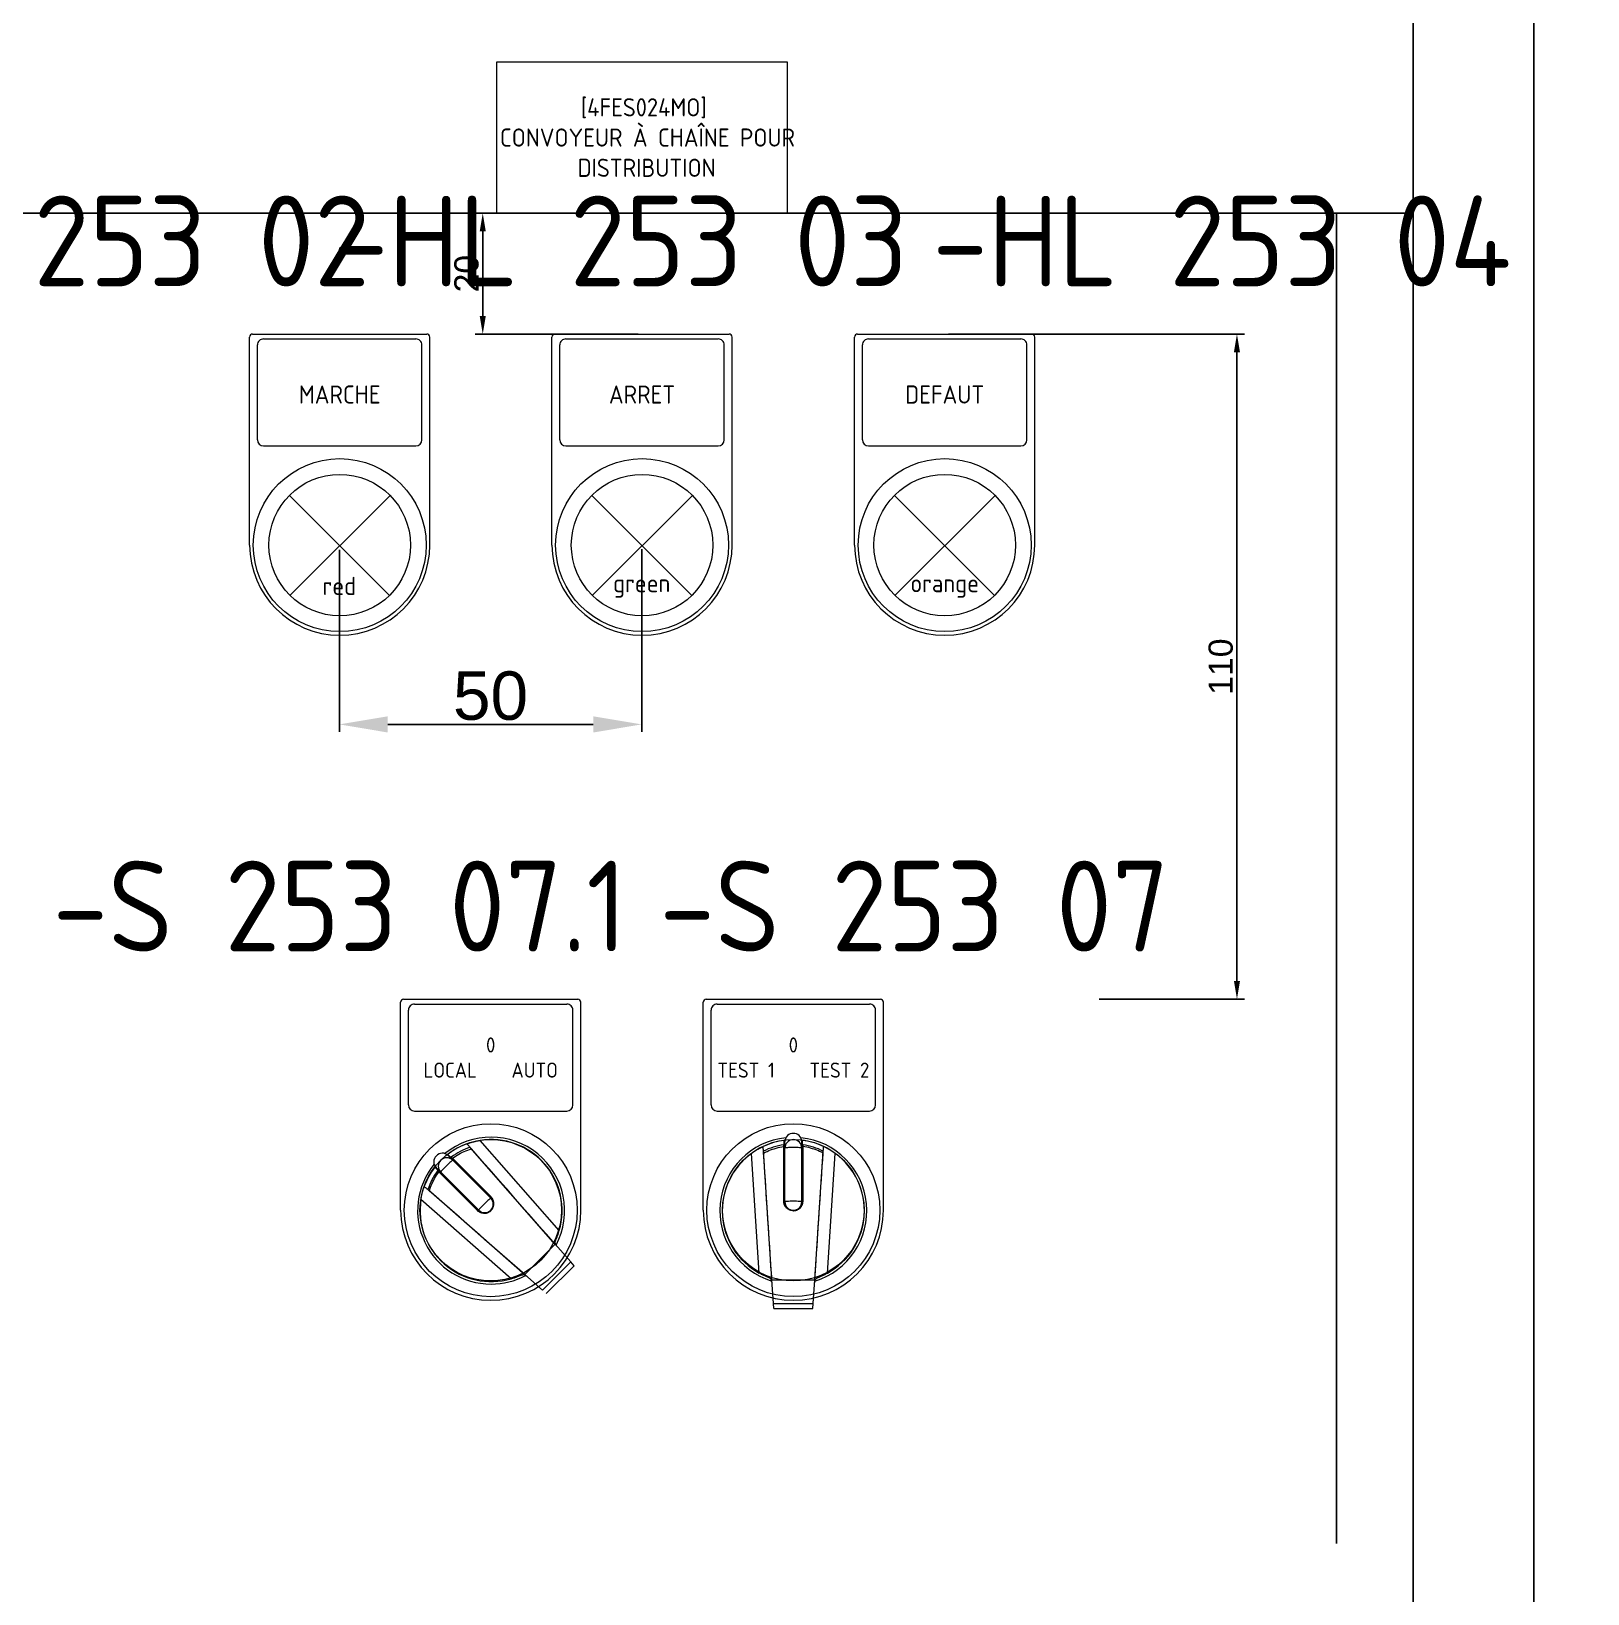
# Model space of a CAD drawing. Header units: millimetres. Extents: x 0 to 69574, y -5 to 41746.
# Drawn here: x 39704.7 to 39962.1, y 24211.1 to 24469.5 of the extents above; entities that cross this region are included whole.
import ezdxf
from ezdxf.enums import TextEntityAlignment as Align

# ---------------------------------------------------------------- set-up
doc = ezdxf.new("R2010")
doc.units = ezdxf.units.MM
doc.set_wipeout_variables(frame=1)
doc.layers.add('! NO PLOT !', color=7, linetype='Continuous', true_color=0xff75dd, plot=False)
doc.layers.add('000-PI-Oprema', color=30, linetype='Continuous', lineweight=5)
for name, color, linetype in [('000-PI-ORMAR', 2, 'Continuous'), ('000-PI_TEXT', 7, 'Continuous'), ('002-PI-Kabelska kanalica', 150, 'Continuous')]:
    doc.layers.add(name, color=color, linetype=linetype)
doc.styles.add('PI0', font='isocpeur.ttf', dxfattribs={"width": 0.9})
doc.styles.get("Standard").update_dxf_attribs({"font": 'arial.ttf'})
doc.dimstyles.new('ISO-25', dxfattribs={"dimtxt": 4, "dimasz": 3, "dimexe": 1.25, "dimexo": 0.625, "dimtad": 1, "dimtxsty": 'Standard', "dimcen": 3, "dimadec": 0, "dimazin": 0, "dimtfac": 1, "dimtmove": 0, "dimatfit": 3, "dimfxl": 1, "dimarcsym": 0})
doc.dimstyles.new('ISO-25-lb', dxfattribs={"dimtxt": 8, "dimasz": 8, "dimexe": 1.25, "dimexo": 0.625, "dimtad": 1, "dimtxsty": 'Standard', "dimcen": 5, "dimadec": 0, "dimazin": 0, "dimtfac": 1, "dimtmove": 0, "dimatfit": 3, "dimfxl": 1, "dimarcsym": 0})

# ---------------------------------------------------------------- blocks, each defined once
blk = doc.blocks.new('podloska')
at = {"layer": '000-PI-Oprema'}
for p, q in [((43278.7, 39063.45), (43278.7, 39097.85)), ((43279.2, 39098.35), (43308, 39098.35)), ((43280, 39080.85), (43280, 39096.55)), ((43281, 39097.55), (43306.2, 39097.55)), ((43307.2, 39080.85), (43307.2, 39096.55)), ((43308.5, 39063.45), (43308.5, 39097.85)), ((43281, 39079.85), (43306.2, 39079.85))]:
    blk.add_line(p, q, dxfattribs=at)
blk.add_circle((43293.6, 39063.45), 14.3, dxfattribs=at)
at = {"layer": '000-PI-Oprema', "ltscale": 0.25}
blk.add_circle((43293.6, 39063.45), 11.7, dxfattribs=at)
at = {"layer": '000-PI-Oprema'}
for centre, radius, start, end in [((43279.2, 39097.85), 0.5, 90, 179.9998), ((43281, 39096.55), 1, 90, 180.0001), ((43306.2, 39096.55), 1, 359.9999, 90), ((43308, 39097.85), 0.5, 0.0002, 90), ((43281, 39080.85), 1, 180, 270), ((43306.2, 39080.85), 1, 270, 0), ((43293.6, 39063.45), 14.9, 180, 0)]:
    blk.add_arc(centre, radius, start, end, dxfattribs=at)
blk = doc.blocks.new('*D720')
at = {"layer": '! NO PLOT !', "color": 0, "linetype": 'Continuous', "lineweight": -2, "ltscale": 0.25, "transparency": 16777216}
for p, q in [((39755.63, 24383.73), (39755.63, 24353.6)), ((39805.63, 24383.83), (39805.63, 24353.6)), ((39763.63, 24354.85), (39797.63, 24354.85))]:
    blk.add_line(p, q, dxfattribs=at)
at = {"layer": '! NO PLOT !', "color": 0, "ltscale": 0.25, "transparency": 16777216}
for points in [[(39763.63, 24356.18), (39763.63, 24353.51), (39755.63, 24354.85)], [(39797.63, 24356.18), (39797.63, 24353.51), (39805.63, 24354.85)]]:
    blk.add_solid(points, dxfattribs=at)
at = {"layer": 'Defpoints', "color": 0, "ltscale": 0.25, "transparency": 16777216}
for p in [(39755.63, 24384.35), (39805.63, 24384.45), (39805.63, 24354.85)]:
    blk.add_point(p, dxfattribs=at)
at = {"layer": '! NO PLOT !', "color": 0, "ltscale": 0.25, "transparency": 16777216, "insert": (39780.63, 24359.55), "char_height": 8, "attachment_point": 5}
blk.add_mtext('50', dxfattribs=at)
blk = doc.blocks.new('*D719')
at = {"layer": '! NO PLOT !', "color": 0, "lineweight": -2, "ltscale": 0.25, "transparency": 16777216}
for p, q in [((39856.36, 24419.4), (39905.32, 24419.4)), ((39904.07, 24416.4), (39904.07, 24312.4)), ((39881.28, 24309.4), (39905.32, 24309.4))]:
    blk.add_line(p, q, dxfattribs=at)
at = {"layer": '! NO PLOT !', "color": 0, "ltscale": 0.25, "transparency": 16777216}
for points in [[(39903.57, 24416.4), (39904.57, 24416.4), (39904.07, 24419.4)], [(39903.57, 24312.4), (39904.57, 24312.4), (39904.07, 24309.4)]]:
    blk.add_solid(points, dxfattribs=at)
at = {"layer": 'Defpoints', "color": 0, "ltscale": 0.25, "transparency": 16777216}
for p in [(39855.73, 24419.4), (39880.66, 24309.4), (39904.07, 24309.4)]:
    blk.add_point(p, dxfattribs=at)
at = {"layer": '! NO PLOT !', "color": 0, "ltscale": 0.25, "transparency": 16777216, "insert": (39901.4, 24364.4), "char_height": 4, "attachment_point": 5, "rotation": 90}
blk.add_mtext('110', dxfattribs=at)
blk = doc.blocks.new('*D723')
at = {"layer": '! NO PLOT !', "color": 0, "lineweight": -2, "ltscale": 0.25, "transparency": 16777216}
for p, q in [((39805.06, 24439.4), (39778.09, 24439.4)), ((39779.34, 24422.4), (39779.34, 24436.4)), ((39805.06, 24419.4), (39778.09, 24419.4))]:
    blk.add_line(p, q, dxfattribs=at)
at = {"layer": '! NO PLOT !', "color": 0, "ltscale": 0.25, "transparency": 16777216}
for points in [[(39778.84, 24436.4), (39779.84, 24436.4), (39779.34, 24439.4)], [(39778.84, 24422.4), (39779.84, 24422.4), (39779.34, 24419.4)]]:
    blk.add_solid(points, dxfattribs=at)
at = {"layer": 'Defpoints', "color": 0, "ltscale": 0.25, "transparency": 16777216}
for p in [(39779.34, 24439.4), (39805.68, 24439.4), (39805.68, 24419.4)]:
    blk.add_point(p, dxfattribs=at)
at = {"layer": '! NO PLOT !', "color": 0, "ltscale": 0.25, "transparency": 16777216, "insert": (39776.67, 24429.4), "char_height": 4, "attachment_point": 5, "rotation": 90}
blk.add_mtext('20', dxfattribs=at)
blk = doc.blocks.new('*U1084')
at = {"layer": '002-PI-Kabelska kanalica'}
for q in [(-20, 1420), (40, -100)]:
    blk.add_line((-20, -100), q, dxfattribs=at)
blk = doc.blocks.new('*U574')
at = {"layer": '002-PI-Kabelska kanalica'}
for p in [(-20, 791), (80, -100)]:
    blk.add_line(p, (80, 791), dxfattribs=at)

msp = doc.modelspace()

# ---------------------------------------------------------------- block references
for name, p, rotation in [('*U574', (39164.172, 24519.404), 270), ('*U1084', (39734.172, 24339.404), 180)]:
    msp.add_blockref(name, p, dxfattribs=dict(rotation=rotation))

# ---------------------------------------------------------------- next in the draw order: wipeouts: each hides what was drawn before it
msp.add_wipeout([(39609.684, 24761.404), (40000.172, 24761.404), (39999.684, 22778.904), (39609.672, 22776.904)]).dxf.layer = '000-PI-ORMAR'

# ---------------------------------------------------------------- next in the draw order: linework, layer by layer
at = {"layer": '! NO PLOT !'}
for p, q in [((39953.184, 22849.154), (39953.184, 24689.154)), ((39933.184, 24684.154), (39933.184, 22854.154))]:
    msp.add_line(p, q, dxfattribs=at)
at = {"layer": '! NO PLOT !', "ltscale": 0.25}
for p, q in [((39933.184, 24439.404), (39678.184, 24439.404)), ((39920.511, 24439.404), (39920.511, 24219.404))]:
    msp.add_line(p, q, dxfattribs=at)
at = {"layer": '000-PI-Oprema'}
for p, q in [((39747.361, 24392.727), (39763.907, 24376.181)), ((39764.007, 24392.727), (39747.461, 24376.181)), ((39797.361, 24392.727), (39813.907, 24376.181)), ((39814.007, 24392.727), (39797.461, 24376.181)), ((39847.411, 24392.727), (39863.957, 24376.181)), ((39864.057, 24392.727), (39847.511, 24376.181)), ((39816.309, 24309.404), (39845.109, 24309.404)), ((39815.809, 24274.504), (39815.809, 24308.904)), ((39817.109, 24291.904), (39817.109, 24307.604)), ((39818.109, 24308.604), (39843.309, 24308.604)), ((39844.309, 24291.904), (39844.309, 24307.604)), ((39845.609, 24274.504), (39845.609, 24308.904)), ((39818.109, 24290.904), (39843.309, 24290.904)), ((39778.278, 24285.932), (39778.383, 24285.953)), ((39778.383, 24285.953), (39778.488, 24285.974)), ((39778.488, 24285.974), (39778.594, 24285.994)), ((39778.594, 24285.994), (39778.699, 24286.013)), ((39778.699, 24286.013), (39778.804, 24286.031)), ((39778.804, 24286.031), (39778.907, 24286.048)), ((39791.999, 24271.129), (39778.907, 24286.048)), ((39829.209, 24275.467), (39829.209, 24286.058)), ((39832.209, 24275.467), (39832.209, 24286.058)), ((39773.549, 24283.736), (39773.545, 24283.74)), ((39773.561, 24283.724), (39773.549, 24283.736)), ((39773.582, 24283.704), (39773.561, 24283.724)), ((39773.611, 24283.674), (39773.582, 24283.704)), ((39780.657, 24276.487), (39773.609, 24283.535)), ((39773.649, 24283.636), (39773.611, 24283.674)), ((39773.894, 24283.391), (39773.649, 24283.636)), ((39773.979, 24283.306), (39773.894, 24283.391)), ((39774.596, 24283.274), (39774.861, 24283.451)), ((39774.861, 24283.451), (39775.132, 24283.619)), ((39775.132, 24283.619), (39775.407, 24283.78)), ((39775.407, 24283.78), (39775.688, 24283.932)), ((39775.688, 24283.932), (39775.973, 24284.076)), ((39775.973, 24284.076), (39776.262, 24284.211)), ((39776.262, 24284.211), (39776.556, 24284.337)), ((39776.556, 24284.337), (39776.854, 24284.455)), ((39776.735, 24285.491), (39776.738, 24285.492)), ((39776.739, 24285.487), (39776.735, 24285.491)), ((39776.738, 24285.492), (39776.746, 24285.495)), ((39776.751, 24285.473), (39776.739, 24285.487)), ((39776.746, 24285.495), (39776.76, 24285.5)), ((39776.771, 24285.45), (39776.751, 24285.473)), ((39776.76, 24285.5), (39776.781, 24285.507)), ((39776.8, 24285.416), (39776.771, 24285.45)), ((39776.781, 24285.507), (39776.807, 24285.517)), ((39776.838, 24285.373), (39776.8, 24285.416)), ((39776.807, 24285.517), (39776.839, 24285.528)), ((39776.885, 24285.319), (39776.838, 24285.373)), ((39776.839, 24285.528), (39776.877, 24285.541)), ((39776.854, 24284.455), (39777.155, 24284.563)), ((39776.877, 24285.541), (39776.92, 24285.556)), ((39776.942, 24285.255), (39776.885, 24285.319)), ((39776.92, 24285.556), (39776.969, 24285.573)), ((39777.008, 24285.18), (39776.942, 24285.255)), ((39776.969, 24285.573), (39777.023, 24285.591)), ((39777.083, 24285.094), (39777.008, 24285.18)), ((39777.023, 24285.591), (39777.081, 24285.61)), ((39777.081, 24285.61), (39777.144, 24285.63)), ((39777.168, 24284.997), (39777.083, 24285.094)), ((39777.144, 24285.63), (39777.211, 24285.651)), ((39777.155, 24284.563), (39777.46, 24284.663)), ((39777.262, 24284.89), (39777.168, 24284.997)), ((39777.211, 24285.651), (39777.28, 24285.673)), ((39777.276, 24284.872), (39777.248, 24284.904)), ((39791.001, 24269.234), (39777.262, 24284.89)), ((39777.305, 24284.839), (39777.276, 24284.872)), ((39777.28, 24285.673), (39777.353, 24285.695)), ((39777.335, 24284.806), (39777.305, 24284.839)), ((39777.365, 24284.771), (39777.335, 24284.806)), ((39777.353, 24285.695), (39777.43, 24285.718)), ((39777.396, 24284.736), (39777.365, 24284.771)), ((39777.428, 24284.7), (39777.396, 24284.736)), ((39777.46, 24284.663), (39777.428, 24284.7)), ((39777.43, 24285.718), (39777.511, 24285.741)), ((39778.19, 24283.831), (39777.46, 24284.663)), ((39777.511, 24285.741), (39777.596, 24285.765)), ((39777.596, 24285.765), (39777.685, 24285.789)), ((39777.685, 24285.789), (39777.778, 24285.814)), ((39777.778, 24285.814), (39777.873, 24285.838)), ((39777.873, 24285.838), (39777.971, 24285.862)), ((39777.971, 24285.862), (39778.072, 24285.886)), ((39778.072, 24285.886), (39778.174, 24285.909)), ((39778.174, 24285.909), (39778.278, 24285.932)), ((39778.92, 24282.999), (39778.19, 24283.831)), ((39823.785, 24283.897), (39823.87, 24283.959)), ((39825.077, 24264.091), (39823.785, 24283.897)), ((39823.87, 24283.959), (39823.957, 24284.02)), ((39823.957, 24284.02), (39824.044, 24284.081)), ((39824.044, 24284.081), (39824.133, 24284.142)), ((39824.133, 24284.142), (39824.223, 24284.201)), ((39824.223, 24284.201), (39824.312, 24284.26)), ((39824.312, 24284.26), (39824.402, 24284.318)), ((39824.402, 24284.318), (39824.491, 24284.374)), ((39824.491, 24284.374), (39824.578, 24284.428)), ((39824.578, 24284.428), (39824.665, 24284.48)), ((39824.665, 24284.48), (39824.749, 24284.53)), ((39824.749, 24284.53), (39824.832, 24284.578)), ((39824.832, 24284.578), (39824.912, 24284.624)), ((39824.912, 24284.624), (39824.989, 24284.668)), ((39824.989, 24284.668), (39825.063, 24284.709)), ((39825.063, 24284.709), (39825.134, 24284.747)), ((39825.134, 24284.747), (39825.201, 24284.783)), ((39825.201, 24284.783), (39825.265, 24284.817)), ((39825.265, 24284.817), (39825.327, 24284.849)), ((39825.327, 24284.849), (39825.386, 24284.879)), ((39825.386, 24284.879), (39825.441, 24284.907)), ((39825.441, 24284.907), (39825.492, 24284.932)), ((39825.492, 24284.932), (39825.538, 24284.955)), ((39825.538, 24284.955), (39825.579, 24284.975)), ((39825.579, 24284.975), (39825.615, 24284.992)), ((39825.615, 24284.992), (39825.646, 24285.007)), ((39825.646, 24285.007), (39825.671, 24285.019)), ((39825.671, 24285.019), (39825.691, 24285.028)), ((39825.691, 24285.028), (39825.704, 24285.035)), ((39825.704, 24285.035), (39825.712, 24285.038)), ((39825.712, 24285.038), (39825.715, 24285.04)), ((39825.715, 24285.034), (39825.715, 24285.04)), ((39825.717, 24285.016), (39825.715, 24285.034)), ((39825.719, 24284.985), (39825.717, 24285.016)), ((39825.721, 24284.941), (39825.719, 24284.985)), ((39825.725, 24284.883), (39825.721, 24284.941)), ((39825.73, 24284.812), (39825.725, 24284.883)), ((39825.735, 24284.726), (39825.73, 24284.812)), ((39825.742, 24284.627), (39825.735, 24284.726)), ((39825.749, 24284.513), (39825.742, 24284.627)), ((39825.758, 24284.385), (39825.749, 24284.513)), ((39825.767, 24284.242), (39825.758, 24284.385)), ((39825.77, 24284.219), (39825.767, 24284.262)), ((39827.041, 24264.707), (39825.767, 24284.242)), ((39825.773, 24284.176), (39825.77, 24284.219)), ((39825.776, 24284.131), (39825.773, 24284.176)), ((39825.779, 24284.085), (39825.776, 24284.131)), ((39825.782, 24284.039), (39825.779, 24284.085)), ((39825.785, 24283.99), (39825.782, 24284.039)), ((39825.788, 24283.941), (39825.785, 24283.99)), ((39825.788, 24283.941), (39826.074, 24284.086)), ((39825.86, 24282.837), (39825.788, 24283.941)), ((39826.074, 24284.086), (39826.363, 24284.223)), ((39826.363, 24284.223), (39826.657, 24284.35)), ((39826.657, 24284.35), (39826.954, 24284.469)), ((39826.954, 24284.469), (39827.255, 24284.578)), ((39827.255, 24284.578), (39827.558, 24284.678)), ((39827.558, 24284.678), (39827.864, 24284.768)), ((39827.864, 24284.768), (39828.172, 24284.85)), ((39828.172, 24284.85), (39828.483, 24284.922)), ((39828.483, 24284.922), (39828.795, 24284.984)), ((39828.795, 24284.984), (39829.109, 24285.038)), ((39829.109, 24276.024), (39829.109, 24285.316)), ((39829.309, 24275.249), (39829.309, 24285.867)), ((39832.109, 24275.249), (39832.109, 24285.867)), ((39832.309, 24276.024), (39832.309, 24285.316)), ((39832.623, 24284.984), (39832.309, 24285.038)), ((39832.935, 24284.922), (39832.623, 24284.984)), ((39833.245, 24284.85), (39832.935, 24284.922)), ((39833.554, 24284.768), (39833.245, 24284.85)), ((39833.86, 24284.678), (39833.554, 24284.768)), ((39834.163, 24284.578), (39833.86, 24284.678)), ((39834.463, 24284.469), (39834.163, 24284.578)), ((39834.376, 24264.707), (39835.65, 24284.242)), ((39834.76, 24284.35), (39834.463, 24284.469)), ((39835.054, 24284.223), (39834.76, 24284.35)), ((39835.344, 24284.086), (39835.054, 24284.223)), ((39835.629, 24283.941), (39835.344, 24284.086)), ((39835.557, 24282.837), (39835.629, 24283.941)), ((39835.629, 24283.941), (39835.633, 24283.99)), ((39835.633, 24283.99), (39835.636, 24284.039)), ((39835.636, 24284.039), (39835.639, 24284.085)), ((39835.639, 24284.085), (39835.642, 24284.131)), ((39835.642, 24284.131), (39835.645, 24284.176)), ((39835.645, 24284.176), (39835.648, 24284.219)), ((39835.648, 24284.219), (39835.65, 24284.262)), ((39835.65, 24284.242), (39835.66, 24284.385)), ((39835.66, 24284.385), (39835.668, 24284.513)), ((39835.668, 24284.513), (39835.675, 24284.627)), ((39835.675, 24284.627), (39835.682, 24284.726)), ((39835.682, 24284.726), (39835.687, 24284.812)), ((39835.687, 24284.812), (39835.692, 24284.883)), ((39835.692, 24284.883), (39835.696, 24284.941)), ((39835.696, 24284.941), (39835.699, 24284.985)), ((39835.699, 24284.985), (39835.701, 24285.016)), ((39835.701, 24285.016), (39835.702, 24285.034)), ((39835.705, 24285.038), (39835.702, 24285.04)), ((39835.702, 24285.034), (39835.702, 24285.04)), ((39835.713, 24285.035), (39835.705, 24285.038)), ((39835.727, 24285.028), (39835.713, 24285.035)), ((39835.746, 24285.019), (39835.727, 24285.028)), ((39835.771, 24285.007), (39835.746, 24285.019)), ((39835.802, 24284.992), (39835.771, 24285.007)), ((39835.838, 24284.975), (39835.802, 24284.992)), ((39835.879, 24284.955), (39835.838, 24284.975)), ((39835.926, 24284.932), (39835.879, 24284.955)), ((39835.976, 24284.907), (39835.926, 24284.932)), ((39836.032, 24284.879), (39835.976, 24284.907)), ((39836.09, 24284.849), (39836.032, 24284.879)), ((39836.152, 24284.817), (39836.09, 24284.849)), ((39836.217, 24284.783), (39836.152, 24284.817)), ((39836.284, 24284.747), (39836.217, 24284.783)), ((39836.354, 24284.709), (39836.284, 24284.747)), ((39836.34, 24264.091), (39837.632, 24283.897)), ((39836.428, 24284.668), (39836.354, 24284.709)), ((39836.505, 24284.624), (39836.428, 24284.668)), ((39836.585, 24284.578), (39836.505, 24284.624)), ((39836.668, 24284.53), (39836.585, 24284.578)), ((39836.753, 24284.48), (39836.668, 24284.53)), ((39836.839, 24284.428), (39836.753, 24284.48)), ((39836.927, 24284.374), (39836.839, 24284.428)), ((39837.016, 24284.318), (39836.927, 24284.374)), ((39837.105, 24284.26), (39837.016, 24284.318)), ((39837.195, 24284.201), (39837.105, 24284.26)), ((39837.284, 24284.142), (39837.195, 24284.201)), ((39837.373, 24284.081), (39837.284, 24284.142)), ((39837.461, 24284.02), (39837.373, 24284.081)), ((39837.547, 24283.959), (39837.461, 24284.02)), ((39837.632, 24283.897), (39837.547, 24283.959)), ((39771.428, 24281.615), (39771.424, 24281.619)), ((39771.44, 24281.603), (39771.428, 24281.615)), ((39771.46, 24281.582), (39771.44, 24281.603)), ((39771.49, 24281.553), (39771.46, 24281.582)), ((39771.528, 24281.515), (39771.49, 24281.553)), ((39771.575, 24281.468), (39771.528, 24281.515)), ((39771.631, 24281.411), (39771.575, 24281.468)), ((39779.137, 24274.047), (39771.629, 24281.555)), ((39771.697, 24281.345), (39771.631, 24281.411)), ((39771.773, 24281.27), (39771.697, 24281.345)), ((39771.858, 24281.185), (39771.773, 24281.27)), ((39771.952, 24281.091), (39771.858, 24281.185)), ((39771.958, 24280.944), (39771.877, 24281.024)), ((39771.89, 24280.568), (39772.074, 24280.827)), ((39778.912, 24274.13), (39771.952, 24281.091)), ((39771.986, 24280.915), (39771.958, 24280.944)), ((39772.074, 24280.827), (39771.986, 24280.915)), ((39778.448, 24274.453), (39772.074, 24280.827)), ((39774.073, 24283.212), (39773.979, 24283.306)), ((39781.034, 24276.252), (39774.073, 24283.212)), ((39774.193, 24283.234), (39774.14, 24283.287)), ((39774.22, 24283.206), (39774.193, 24283.234)), ((39774.249, 24283.178), (39774.22, 24283.206)), ((39774.337, 24283.09), (39774.249, 24283.178)), ((39774.337, 24283.09), (39774.596, 24283.274)), ((39780.711, 24276.716), (39774.337, 24283.09)), ((39779.65, 24282.167), (39778.92, 24282.999)), ((39780.38, 24281.336), (39779.65, 24282.167)), ((39781.109, 24280.504), (39780.38, 24281.336)), ((39825.932, 24281.732), (39825.86, 24282.837)), ((39826.004, 24280.628), (39825.932, 24281.732)), ((39835.413, 24280.628), (39835.485, 24281.732)), ((39835.485, 24281.732), (39835.557, 24282.837)), ((39769.573, 24278.141), (39769.591, 24278.195)), ((39769.591, 24278.195), (39769.608, 24278.244)), ((39769.608, 24278.244), (39769.623, 24278.287)), ((39769.623, 24278.287), (39769.636, 24278.325)), ((39769.636, 24278.325), (39769.647, 24278.357)), ((39769.647, 24278.357), (39769.656, 24278.383)), ((39769.656, 24278.383), (39769.664, 24278.403)), ((39769.664, 24278.403), (39769.669, 24278.418)), ((39769.669, 24278.418), (39769.672, 24278.426)), ((39769.672, 24278.426), (39769.673, 24278.429)), ((39769.677, 24278.425), (39769.673, 24278.429)), ((39769.691, 24278.413), (39769.677, 24278.425)), ((39769.714, 24278.393), (39769.691, 24278.413)), ((39769.747, 24278.364), (39769.714, 24278.393)), ((39769.791, 24278.326), (39769.747, 24278.364)), ((39769.844, 24278.278), (39769.791, 24278.326)), ((39769.909, 24278.222), (39769.844, 24278.278)), ((39769.984, 24278.156), (39769.909, 24278.222)), ((39770.601, 24278.009), (39770.709, 24278.31)), ((39770.709, 24278.31), (39770.827, 24278.607)), ((39770.827, 24278.607), (39770.953, 24278.901)), ((39770.953, 24278.901), (39771.088, 24279.191)), ((39771.088, 24279.191), (39771.232, 24279.476)), ((39771.232, 24279.476), (39771.384, 24279.756)), ((39771.384, 24279.756), (39771.544, 24280.032)), ((39771.544, 24280.032), (39771.713, 24280.303)), ((39771.713, 24280.303), (39771.89, 24280.568)), ((39781.839, 24279.673), (39781.109, 24280.504)), ((39782.568, 24278.842), (39781.839, 24279.673)), ((39783.298, 24278.01), (39782.568, 24278.842)), ((39826.076, 24279.524), (39826.004, 24280.628)), ((39826.148, 24278.42), (39826.076, 24279.524)), ((39826.22, 24277.317), (39826.148, 24278.42)), ((39835.197, 24277.317), (39835.269, 24278.42)), ((39835.269, 24278.42), (39835.341, 24279.524)), ((39835.341, 24279.524), (39835.413, 24280.628)), ((39769.116, 24276.257), (39769.133, 24276.36)), ((39784.034, 24263.165), (39769.116, 24276.257)), ((39769.133, 24276.36), (39769.151, 24276.464)), ((39769.151, 24276.464), (39769.169, 24276.57)), ((39769.169, 24276.57), (39769.189, 24276.675)), ((39769.189, 24276.675), (39769.21, 24276.781)), ((39769.21, 24276.781), (39769.232, 24276.886)), ((39769.232, 24276.886), (39769.255, 24276.99)), ((39769.255, 24276.99), (39769.278, 24277.092)), ((39769.278, 24277.092), (39769.302, 24277.192)), ((39769.302, 24277.192), (39769.326, 24277.291)), ((39769.326, 24277.291), (39769.35, 24277.386)), ((39769.35, 24277.386), (39769.375, 24277.478)), ((39769.375, 24277.478), (39769.399, 24277.567)), ((39769.399, 24277.567), (39769.423, 24277.653)), ((39769.423, 24277.653), (39769.446, 24277.734)), ((39769.446, 24277.734), (39769.469, 24277.811)), ((39769.469, 24277.811), (39769.491, 24277.883)), ((39769.491, 24277.883), (39769.512, 24277.953)), ((39769.512, 24277.953), (39769.534, 24278.02)), ((39769.534, 24278.02), (39769.554, 24278.082)), ((39769.554, 24278.082), (39769.573, 24278.141)), ((39770.07, 24278.081), (39769.984, 24278.156)), ((39770.166, 24277.996), (39770.07, 24278.081)), ((39770.274, 24277.902), (39770.166, 24277.996)), ((39770.292, 24277.888), (39770.26, 24277.916)), ((39785.93, 24264.163), (39770.274, 24277.902)), ((39770.324, 24277.859), (39770.292, 24277.888)), ((39770.358, 24277.829), (39770.324, 24277.859)), ((39770.393, 24277.799), (39770.358, 24277.829)), ((39770.428, 24277.768), (39770.393, 24277.799)), ((39770.464, 24277.736), (39770.428, 24277.768)), ((39770.501, 24277.704), (39770.464, 24277.736)), ((39770.501, 24277.704), (39770.601, 24278.009)), ((39771.333, 24276.974), (39770.501, 24277.704)), ((39772.165, 24276.244), (39771.333, 24276.974)), ((39772.997, 24275.514), (39772.165, 24276.244)), ((39781.117, 24276.027), (39780.657, 24276.487)), ((39780.76, 24276.664), (39780.711, 24276.716)), ((39780.807, 24276.61), (39780.76, 24276.664)), ((39780.852, 24276.554), (39780.807, 24276.61)), ((39780.894, 24276.496), (39780.852, 24276.554)), ((39780.934, 24276.436), (39780.894, 24276.496)), ((39780.971, 24276.374), (39780.934, 24276.436)), ((39781.005, 24276.311), (39780.971, 24276.374)), ((39781.036, 24276.246), (39781.005, 24276.311)), ((39781.064, 24276.18), (39781.036, 24276.246)), ((39781.089, 24276.113), (39781.064, 24276.18)), ((39781.112, 24276.045), (39781.089, 24276.113)), ((39781.131, 24275.976), (39781.112, 24276.045)), ((39781.147, 24275.906), (39781.131, 24275.976)), ((39781.159, 24275.835), (39781.147, 24275.906)), ((39781.169, 24275.764), (39781.159, 24275.835)), ((39781.176, 24275.692), (39781.169, 24275.764)), ((39781.179, 24275.621), (39781.176, 24275.692)), ((39781.179, 24275.549), (39781.179, 24275.621)), ((39784.756, 24276.348), (39783.298, 24278.01)), ((39785.485, 24275.518), (39784.756, 24276.348)), ((39826.292, 24276.213), (39826.22, 24277.317)), ((39826.364, 24275.109), (39826.292, 24276.213)), ((39829.11, 24275.952), (39829.109, 24276.024)), ((39829.115, 24275.88), (39829.11, 24275.952)), ((39829.123, 24275.809), (39829.115, 24275.88)), ((39829.134, 24275.738), (39829.123, 24275.809)), ((39829.149, 24275.668), (39829.134, 24275.738)), ((39829.166, 24275.598), (39829.149, 24275.668)), ((39832.251, 24275.598), (39832.269, 24275.668)), ((39832.269, 24275.668), (39832.283, 24275.738)), ((39832.283, 24275.738), (39832.294, 24275.809)), ((39832.294, 24275.809), (39832.302, 24275.88)), ((39832.302, 24275.88), (39832.307, 24275.952)), ((39832.307, 24275.952), (39832.309, 24276.024)), ((39835.053, 24275.109), (39835.125, 24276.213)), ((39835.125, 24276.213), (39835.197, 24277.317)), ((39773.828, 24274.784), (39772.997, 24275.514)), ((39774.66, 24274.054), (39773.828, 24274.784)), ((39775.491, 24273.325), (39774.66, 24274.054)), ((39776.322, 24272.595), (39775.491, 24273.325)), ((39778.5, 24274.404), (39778.448, 24274.453)), ((39778.554, 24274.356), (39778.5, 24274.404)), ((39778.61, 24274.312), (39778.554, 24274.356)), ((39778.668, 24274.269), (39778.61, 24274.312)), ((39778.728, 24274.23), (39778.668, 24274.269)), ((39778.79, 24274.193), (39778.728, 24274.23)), ((39778.853, 24274.159), (39778.79, 24274.193)), ((39778.917, 24274.128), (39778.853, 24274.159)), ((39778.984, 24274.1), (39778.917, 24274.128)), ((39779.051, 24274.074), (39778.984, 24274.1)), ((39779.119, 24274.052), (39779.051, 24274.074)), ((39779.188, 24274.033), (39779.119, 24274.052)), ((39779.258, 24274.017), (39779.188, 24274.033)), ((39779.329, 24274.004), (39779.258, 24274.017)), ((39779.4, 24273.995), (39779.329, 24274.004)), ((39779.472, 24273.988), (39779.4, 24273.995)), ((39779.543, 24273.985), (39779.472, 24273.988)), ((39779.615, 24273.985), (39779.543, 24273.985)), ((39779.615, 24273.985), (39779.687, 24273.988)), ((39779.687, 24273.988), (39779.758, 24273.995)), ((39779.758, 24273.995), (39779.829, 24274.004)), ((39779.829, 24274.004), (39779.9, 24274.017)), ((39779.9, 24274.017), (39779.97, 24274.033)), ((39779.97, 24274.033), (39780.039, 24274.052)), ((39780.039, 24274.052), (39780.108, 24274.074)), ((39780.108, 24274.074), (39780.175, 24274.1)), ((39780.175, 24274.1), (39780.241, 24274.128)), ((39780.241, 24274.128), (39780.306, 24274.159)), ((39780.306, 24274.159), (39780.369, 24274.193)), ((39780.369, 24274.193), (39780.43, 24274.23)), ((39780.43, 24274.23), (39780.49, 24274.269)), ((39780.49, 24274.269), (39780.548, 24274.312)), ((39780.548, 24274.312), (39780.605, 24274.356)), ((39780.605, 24274.356), (39780.659, 24274.404)), ((39780.659, 24274.404), (39780.711, 24274.453)), ((39780.711, 24274.453), (39780.76, 24274.505)), ((39780.76, 24274.505), (39780.807, 24274.559)), ((39780.807, 24274.559), (39780.852, 24274.615)), ((39780.852, 24274.615), (39780.894, 24274.673)), ((39780.894, 24274.673), (39780.934, 24274.733)), ((39780.934, 24274.733), (39780.971, 24274.795)), ((39780.971, 24274.795), (39781.005, 24274.858)), ((39781.005, 24274.858), (39781.036, 24274.923)), ((39781.036, 24274.923), (39781.064, 24274.989)), ((39781.064, 24274.989), (39781.089, 24275.056)), ((39781.089, 24275.056), (39781.112, 24275.125)), ((39781.112, 24275.125), (39781.131, 24275.194)), ((39781.131, 24275.194), (39781.147, 24275.264)), ((39781.147, 24275.264), (39781.16, 24275.334)), ((39781.16, 24275.334), (39781.169, 24275.406)), ((39781.169, 24275.406), (39781.176, 24275.477)), ((39781.176, 24275.477), (39781.179, 24275.549)), ((39786.214, 24274.687), (39785.485, 24275.518)), ((39786.943, 24273.856), (39786.214, 24274.687)), ((39787.672, 24273.026), (39786.943, 24273.856)), ((39789.129, 24271.365), (39787.672, 24273.026)), ((39826.436, 24274.006), (39826.364, 24275.109)), ((39826.508, 24272.903), (39826.436, 24274.006)), ((39829.187, 24275.529), (39829.166, 24275.598)), ((39829.211, 24275.461), (39829.187, 24275.529)), ((39829.237, 24275.395), (39829.211, 24275.461)), ((39829.267, 24275.329), (39829.237, 24275.395)), ((39829.3, 24275.266), (39829.267, 24275.329)), ((39829.335, 24275.203), (39829.3, 24275.266)), ((39829.373, 24275.142), (39829.335, 24275.203)), ((39829.414, 24275.083), (39829.373, 24275.142)), ((39829.458, 24275.026), (39829.414, 24275.083)), ((39829.504, 24274.971), (39829.458, 24275.026)), ((39829.552, 24274.918), (39829.504, 24274.971)), ((39829.603, 24274.867), (39829.552, 24274.918)), ((39829.656, 24274.819), (39829.603, 24274.867)), ((39829.711, 24274.773), (39829.656, 24274.819)), ((39829.768, 24274.729), (39829.711, 24274.773)), ((39829.827, 24274.688), (39829.768, 24274.729)), ((39829.888, 24274.65), (39829.827, 24274.688)), ((39829.95, 24274.615), (39829.888, 24274.65)), ((39830.014, 24274.582), (39829.95, 24274.615)), ((39830.08, 24274.552), (39830.014, 24274.582)), ((39830.146, 24274.526), (39830.08, 24274.552)), ((39830.214, 24274.502), (39830.146, 24274.526)), ((39830.283, 24274.481), (39830.214, 24274.502)), ((39830.353, 24274.464), (39830.283, 24274.481)), ((39830.423, 24274.449), (39830.353, 24274.464)), ((39830.494, 24274.438), (39830.423, 24274.449)), ((39830.565, 24274.43), (39830.494, 24274.438)), ((39830.637, 24274.425), (39830.565, 24274.43)), ((39830.709, 24274.424), (39830.637, 24274.425)), ((39830.709, 24274.424), (39830.78, 24274.425)), ((39830.78, 24274.425), (39830.852, 24274.43)), ((39830.852, 24274.43), (39830.923, 24274.438)), ((39830.923, 24274.438), (39830.994, 24274.449)), ((39830.994, 24274.449), (39831.065, 24274.464)), ((39831.065, 24274.464), (39831.134, 24274.481)), ((39831.134, 24274.481), (39831.203, 24274.502)), ((39831.203, 24274.502), (39831.271, 24274.526)), ((39831.271, 24274.526), (39831.338, 24274.552)), ((39831.338, 24274.552), (39831.403, 24274.582)), ((39831.403, 24274.582), (39831.467, 24274.615)), ((39831.467, 24274.615), (39831.529, 24274.65)), ((39831.529, 24274.65), (39831.59, 24274.688)), ((39831.59, 24274.688), (39831.649, 24274.729)), ((39831.649, 24274.729), (39831.706, 24274.773)), ((39831.706, 24274.773), (39831.761, 24274.819)), ((39831.761, 24274.819), (39831.814, 24274.867)), ((39831.814, 24274.867), (39831.865, 24274.918)), ((39831.865, 24274.918), (39831.914, 24274.971)), ((39831.914, 24274.971), (39831.96, 24275.026)), ((39831.96, 24275.026), (39832.003, 24275.083)), ((39832.003, 24275.083), (39832.044, 24275.142)), ((39832.044, 24275.142), (39832.082, 24275.203)), ((39832.082, 24275.203), (39832.118, 24275.266)), ((39832.118, 24275.266), (39832.15, 24275.329)), ((39832.15, 24275.329), (39832.18, 24275.395)), ((39832.18, 24275.395), (39832.207, 24275.461)), ((39832.207, 24275.461), (39832.23, 24275.529)), ((39832.23, 24275.529), (39832.251, 24275.598)), ((39834.909, 24272.903), (39834.981, 24274.006)), ((39834.981, 24274.006), (39835.053, 24275.109)), ((39777.153, 24271.866), (39776.322, 24272.595)), ((39778.815, 24270.408), (39777.153, 24271.866)), ((39789.858, 24270.535), (39789.129, 24271.365)), ((39791.314, 24268.875), (39789.858, 24270.535)), ((39791.71, 24270.27), (39791.788, 24270.48)), ((39791.788, 24270.48), (39791.863, 24270.696)), ((39791.863, 24270.696), (39791.934, 24270.914)), ((39791.934, 24270.914), (39791.999, 24271.129)), ((39826.58, 24271.8), (39826.508, 24272.903)), ((39826.652, 24270.697), (39826.58, 24271.8)), ((39826.724, 24269.594), (39826.652, 24270.697)), ((39834.694, 24269.594), (39834.766, 24270.697)), ((39834.766, 24270.697), (39834.838, 24271.8)), ((39834.838, 24271.8), (39834.909, 24272.903)), ((39779.646, 24269.678), (39778.815, 24270.408)), ((39780.477, 24268.949), (39779.646, 24269.678)), ((39781.308, 24268.221), (39780.477, 24268.949)), ((39782.138, 24267.492), (39781.308, 24268.221)), ((39786.289, 24263.849), (39791.314, 24268.875)), ((39786.293, 24263.844), (39791.32, 24268.871)), ((39790.174, 24270.175), (39790.175, 24270.176)), ((39791, 24269.233), (39791.001, 24269.234)), ((39791.32, 24268.871), (39791.001, 24269.234)), ((39793.893, 24265.939), (39791.32, 24268.871)), ((39791.334, 24269.166), (39791.337, 24269.229)), ((39791.336, 24269.103), (39791.334, 24269.166)), ((39791.344, 24269.042), (39791.336, 24269.103)), ((39791.337, 24269.229), (39791.345, 24269.294)), ((39791.357, 24268.981), (39791.344, 24269.042)), ((39791.345, 24269.294), (39791.358, 24269.359)), ((39791.375, 24268.922), (39791.357, 24268.981)), ((39791.358, 24269.359), (39791.375, 24269.426)), ((39791.375, 24269.426), (39791.396, 24269.495)), ((39791.398, 24268.863), (39791.375, 24268.922)), ((39791.396, 24269.495), (39791.422, 24269.565)), ((39791.427, 24268.803), (39791.398, 24268.863)), ((39791.422, 24269.565), (39791.45, 24269.638)), ((39791.461, 24268.744), (39791.427, 24268.803)), ((39791.45, 24269.638), (39791.482, 24269.713)), ((39791.499, 24268.684), (39791.461, 24268.744)), ((39791.482, 24269.713), (39791.556, 24269.883)), ((39791.543, 24268.624), (39791.499, 24268.684)), ((39791.591, 24268.564), (39791.543, 24268.624)), ((39791.556, 24269.883), (39791.632, 24270.07)), ((39791.643, 24268.503), (39791.591, 24268.564)), ((39791.632, 24270.07), (39791.71, 24270.27)), ((39826.796, 24268.492), (39826.724, 24269.594)), ((39826.867, 24267.389), (39826.796, 24268.492)), ((39834.55, 24267.389), (39834.622, 24268.492)), ((39834.622, 24268.492), (39834.694, 24269.594)), ((39784.629, 24265.306), (39782.138, 24267.492)), ((39786.289, 24263.849), (39784.629, 24265.306)), ((39789.225, 24261.271), (39793.893, 24265.939)), ((39789.848, 24260.724), (39794.44, 24265.316)), ((39794.44, 24265.316), (39793.893, 24265.939)), ((39826.939, 24266.287), (39826.867, 24267.389)), ((39827.011, 24265.185), (39826.939, 24266.287)), ((39834.406, 24265.185), (39834.478, 24266.287)), ((39834.478, 24266.287), (39834.55, 24267.389)), ((39784.034, 24263.165), (39784.171, 24263.206)), ((39784.171, 24263.206), (39784.309, 24263.249)), ((39784.309, 24263.249), (39784.448, 24263.295)), ((39784.448, 24263.295), (39784.586, 24263.342)), ((39784.586, 24263.342), (39784.722, 24263.39)), ((39784.722, 24263.39), (39784.856, 24263.439)), ((39784.856, 24263.439), (39784.986, 24263.489)), ((39784.986, 24263.489), (39785.111, 24263.539)), ((39784.988, 24264.989), (39784.989, 24264.99)), ((39785.111, 24263.539), (39785.231, 24263.588)), ((39785.231, 24263.588), (39785.345, 24263.636)), ((39785.345, 24263.636), (39785.451, 24263.682)), ((39785.451, 24263.682), (39785.525, 24263.713)), ((39785.525, 24263.713), (39785.598, 24263.742)), ((39785.598, 24263.742), (39785.669, 24263.767)), ((39785.669, 24263.767), (39785.738, 24263.789)), ((39785.738, 24263.789), (39785.806, 24263.806)), ((39785.806, 24263.806), (39785.871, 24263.819)), ((39785.871, 24263.819), (39785.935, 24263.827)), ((39785.93, 24264.163), (39785.931, 24264.164)), ((39786.293, 24263.844), (39785.93, 24264.163)), ((39785.935, 24263.827), (39785.998, 24263.83)), ((39786.06, 24263.827), (39785.998, 24263.83)), ((39786.122, 24263.82), (39786.06, 24263.827)), ((39786.183, 24263.807), (39786.122, 24263.82)), ((39786.243, 24263.789), (39786.183, 24263.807)), ((39786.302, 24263.765), (39786.243, 24263.789)), ((39789.225, 24261.271), (39786.293, 24263.844)), ((39786.361, 24263.737), (39786.302, 24263.765)), ((39786.42, 24263.703), (39786.361, 24263.737)), ((39786.479, 24263.664), (39786.42, 24263.703)), ((39786.539, 24263.621), (39786.479, 24263.664)), ((39786.6, 24263.573), (39786.539, 24263.621)), ((39786.661, 24263.521), (39786.6, 24263.573)), ((39825.202, 24264.024), (39825.077, 24264.091)), ((39825.331, 24263.957), (39825.202, 24264.024)), ((39825.461, 24263.891), (39825.331, 24263.957)), ((39825.592, 24263.826), (39825.461, 24263.891)), ((39825.722, 24263.764), (39825.592, 24263.826)), ((39825.852, 24263.704), (39825.722, 24263.764)), ((39825.979, 24263.648), (39825.852, 24263.704)), ((39826.103, 24263.594), (39825.979, 24263.648)), ((39826.222, 24263.544), (39826.103, 24263.594)), ((39826.336, 24263.498), (39826.222, 24263.544)), ((39826.444, 24263.455), (39826.336, 24263.498)), ((39826.519, 24263.425), (39826.444, 24263.455)), ((39826.591, 24263.394), (39826.519, 24263.425)), ((39826.659, 24263.362), (39826.591, 24263.394)), ((39826.723, 24263.328), (39826.659, 24263.362)), ((39826.783, 24263.292), (39826.723, 24263.328)), ((39826.838, 24263.255), (39826.783, 24263.292)), ((39826.889, 24263.215), (39826.838, 24263.255)), ((39826.936, 24263.173), (39826.889, 24263.215)), ((39826.978, 24263.127), (39826.936, 24263.173)), ((39827.016, 24263.078), (39826.978, 24263.127)), ((39827.083, 24264.083), (39827.011, 24265.185)), ((39827.05, 24263.026), (39827.016, 24263.078)), ((39827.123, 24263.457), (39827.041, 24264.707)), ((39827.041, 24264.707), (39827.042, 24264.707)), ((39827.08, 24262.971), (39827.05, 24263.026)), ((39827.105, 24262.912), (39827.08, 24262.971)), ((39827.155, 24262.981), (39827.083, 24264.083)), ((39827.126, 24262.85), (39827.105, 24262.912)), ((39827.154, 24262.974), (39827.123, 24263.457)), ((39827.123, 24263.457), (39827.124, 24263.457)), ((39827.144, 24262.785), (39827.126, 24262.85)), ((39827.159, 24262.716), (39827.144, 24262.785)), ((39827.408, 24259.081), (39827.154, 24262.974)), ((39827.154, 24262.974), (39834.263, 24262.974)), ((39827.155, 24262.981), (39834.262, 24262.981)), ((39827.171, 24262.643), (39827.159, 24262.716)), ((39834.009, 24259.081), (39834.263, 24262.974)), ((39834.247, 24262.642), (39834.258, 24262.715)), ((39834.258, 24262.715), (39834.273, 24262.785)), ((39834.262, 24262.981), (39834.334, 24264.083)), ((39834.263, 24262.974), (39834.295, 24263.457)), ((39834.273, 24262.785), (39834.291, 24262.851)), ((39834.291, 24262.851), (39834.313, 24262.913)), ((39834.293, 24263.457), (39834.295, 24263.457)), ((39834.295, 24263.457), (39834.376, 24264.707)), ((39834.313, 24262.913), (39834.338, 24262.971)), ((39834.334, 24264.083), (39834.406, 24265.185)), ((39834.338, 24262.971), (39834.367, 24263.026)), ((39834.367, 24263.026), (39834.401, 24263.078)), ((39834.375, 24264.707), (39834.376, 24264.707)), ((39834.401, 24263.078), (39834.439, 24263.127)), ((39834.439, 24263.127), (39834.482, 24263.173)), ((39834.482, 24263.173), (39834.529, 24263.216)), ((39834.529, 24263.216), (39834.58, 24263.256)), ((39834.58, 24263.256), (39834.636, 24263.293)), ((39834.636, 24263.293), (39834.695, 24263.328)), ((39834.695, 24263.328), (39834.759, 24263.362)), ((39834.759, 24263.362), (39834.826, 24263.394)), ((39834.826, 24263.394), (39834.898, 24263.424)), ((39834.898, 24263.424), (39834.973, 24263.455)), ((39834.973, 24263.455), (39835.081, 24263.498)), ((39835.081, 24263.498), (39835.195, 24263.544)), ((39835.195, 24263.544), (39835.315, 24263.594)), ((39835.315, 24263.594), (39835.438, 24263.648)), ((39835.438, 24263.648), (39835.565, 24263.704)), ((39835.565, 24263.704), (39835.695, 24263.764)), ((39835.695, 24263.764), (39835.826, 24263.826)), ((39835.826, 24263.826), (39835.957, 24263.891)), ((39835.957, 24263.891), (39836.087, 24263.957)), ((39836.087, 24263.957), (39836.215, 24264.024)), ((39836.215, 24264.024), (39836.34, 24264.091)), ((39827.18, 24262.566), (39827.171, 24262.643)), ((39827.186, 24262.486), (39827.18, 24262.566)), ((39834.231, 24262.486), (39834.238, 24262.566)), ((39834.238, 24262.566), (39834.247, 24262.642)), ((39827.462, 24258.255), (39827.408, 24259.081)), ((39827.408, 24259.081), (39834.009, 24259.081)), ((39827.462, 24258.255), (39833.955, 24258.255)), ((39833.955, 24258.255), (39834.009, 24259.081))]:
    msp.add_line(p, q, dxfattribs=at)
msp.add_lwpolyline([(39781.684, 24464.404), (39829.684, 24464.404), (39829.684, 24439.404), (39781.684, 24439.404)], close=True, dxfattribs=at)
for points in [[(39829.425, 24286.427), (39829.338, 24286.153), (39829.309, 24285.867)], [(39832.109, 24284.784), (39832.082, 24285.056), (39832.002, 24285.318), (39831.873, 24285.559), (39831.699, 24285.771), (39831.486, 24285.944), (39831.244, 24286.073), (39830.982, 24286.153), (39830.709, 24286.18), (39830.436, 24286.153), (39830.173, 24286.073), (39829.931, 24285.944), (39829.719, 24285.771), (39829.545, 24285.559), (39829.415, 24285.318), (39829.336, 24285.056), (39829.309, 24284.784)], [(39831.993, 24286.427), (39831.861, 24286.647), (39831.687, 24286.839), (39831.476, 24286.997), (39831.237, 24287.114), (39830.978, 24287.186), (39830.709, 24287.21), (39830.44, 24287.186), (39830.18, 24287.114), (39829.941, 24286.997), (39829.73, 24286.839), (39829.556, 24286.647), (39829.425, 24286.427)], [(39832.109, 24285.867), (39832.079, 24286.153), (39831.993, 24286.427)], [(39773.131, 24283.849), (39772.882, 24283.911), (39772.623, 24283.924), (39772.363, 24283.887), (39772.111, 24283.8), (39771.877, 24283.668), (39771.669, 24283.495), (39771.496, 24283.287), (39771.364, 24283.053), (39771.277, 24282.801), (39771.24, 24282.541), (39771.252, 24282.281), (39771.315, 24282.033)], [(39773.609, 24283.535), (39773.386, 24283.716), (39773.131, 24283.849)], [(39832.109, 24284.784), (39832.082, 24284.8), (39832.002, 24284.815), (39831.873, 24284.83), (39831.699, 24284.842), (39831.486, 24284.853), (39831.244, 24284.86), (39830.982, 24284.865), (39830.709, 24284.867), (39830.436, 24284.865), (39830.173, 24284.86), (39829.931, 24284.853), (39829.719, 24284.842), (39829.545, 24284.83), (39829.415, 24284.815), (39829.336, 24284.8), (39829.309, 24284.784)], [(39771.315, 24282.033), (39771.447, 24281.778), (39771.629, 24281.555)], [(39774.375, 24282.769), (39774.163, 24282.942), (39773.922, 24283.071), (39773.66, 24283.15), (39773.387, 24283.177), (39773.114, 24283.15), (39772.852, 24283.07), (39772.61, 24282.94), (39772.398, 24282.766), (39772.224, 24282.554), (39772.094, 24282.312), (39772.014, 24282.05), (39771.987, 24281.777), (39772.013, 24281.504), (39772.093, 24281.242), (39772.221, 24281.001), (39772.395, 24280.789)], [(39774.375, 24282.769), (39774.344, 24282.761), (39774.277, 24282.716), (39774.175, 24282.635), (39774.043, 24282.52), (39773.886, 24282.378), (39773.71, 24282.212), (39773.52, 24282.03), (39773.326, 24281.838), (39773.134, 24281.643), (39772.952, 24281.454), (39772.786, 24281.278), (39772.643, 24281.12), (39772.529, 24280.988), (39772.448, 24280.887), (39772.403, 24280.819), (39772.395, 24280.789)], [(39780.657, 24276.487), (39780.627, 24276.479), (39780.559, 24276.434), (39780.458, 24276.352), (39780.326, 24276.238), (39780.168, 24276.096), (39779.992, 24275.93), (39779.803, 24275.747), (39779.608, 24275.555), (39779.416, 24275.361), (39779.234, 24275.172), (39779.068, 24274.996), (39778.926, 24274.838), (39778.811, 24274.706), (39778.73, 24274.605), (39778.685, 24274.537), (39778.677, 24274.507)], [(39778.677, 24274.507), (39778.889, 24274.333), (39779.131, 24274.204), (39779.393, 24274.125), (39779.666, 24274.098), (39779.939, 24274.125), (39780.201, 24274.205), (39780.443, 24274.334), (39780.655, 24274.509), (39780.829, 24274.721), (39780.959, 24274.963), (39781.039, 24275.225), (39781.066, 24275.498), (39781.039, 24275.771), (39780.96, 24276.033), (39780.831, 24276.275), (39780.657, 24276.487)], [(39832.109, 24275.899), (39832.082, 24275.916), (39832.002, 24275.931), (39831.873, 24275.945), (39831.699, 24275.958), (39831.486, 24275.968), (39831.244, 24275.976), (39830.982, 24275.981), (39830.709, 24275.982), (39830.436, 24275.981), (39830.173, 24275.976), (39829.931, 24275.968), (39829.719, 24275.958), (39829.545, 24275.945), (39829.415, 24275.931), (39829.336, 24275.916), (39829.309, 24275.899)], [(39829.309, 24275.899), (39829.336, 24275.627), (39829.415, 24275.365), (39829.545, 24275.123), (39829.719, 24274.911), (39829.931, 24274.737), (39830.173, 24274.608), (39830.436, 24274.529), (39830.709, 24274.502), (39830.982, 24274.529), (39831.244, 24274.608), (39831.486, 24274.737), (39831.699, 24274.911), (39831.873, 24275.123), (39832.002, 24275.365), (39832.082, 24275.627), (39832.109, 24275.899)]]:
    msp.add_lwpolyline(points, dxfattribs=at)
msp.add_circle((39830.709, 24274.504), 14.3, dxfattribs=at)
at = {"layer": '000-PI-Oprema', "ltscale": 0.25}
msp.add_circle((39830.709, 24274.504), 11.7, dxfattribs=at)
at = {"layer": '000-PI-Oprema'}
for centre, radius, start, end in [((39816.309, 24308.904), 0.5, 89.99996, 179.99983), ((39845.109, 24308.904), 0.5, 0.00017, 90.00004), ((39818.109, 24307.604), 1, 90.00002, 180.00009), ((39843.309, 24307.604), 1, 359.99991, 89.99998), ((39818.109, 24291.904), 1, 180, 269.99998), ((39843.309, 24291.904), 1, 270.00002, 0), ((39780.725, 24274.439), 12.15, 332.06339, 129.08147), ((39780.725, 24274.439), 11.75, 343.63927, 98.89794), ((39830.709, 24274.404), 12.15, 95.91853, 252.93658), ((39830.709, 24274.404), 11.75, 97.33437, 115.15016), ((39830.709, 24274.404), 11.75, 96.76953, 97.33437), ((39830.709, 24274.404), 12.15, 287.06339, 84.08147), ((39830.709, 24274.404), 11.75, 64.84984, 83.23046), ((39780.725, 24274.439), 11.75, 109.84984, 128.23046), ((39780.711, 24274.453), 11.01, 108.33018, 126.64371), ((39780.725, 24274.439), 11.01, 108.33018, 108.33753), ((39830.709, 24274.404), 11.75, 126.10206, 241.36073), ((39830.709, 24274.424), 11.01, 98.35629, 116.66982), ((39830.709, 24274.404), 11.01, 116.66247, 116.66982), ((39830.709, 24274.404), 11.01, 97.83063, 98.35629), ((39830.709, 24274.404), 11.01, 81.64371, 82.16937), ((39830.709, 24274.424), 11.01, 63.33018, 81.64371), ((39830.709, 24274.404), 11.01, 63.33018, 63.33753), ((39830.709, 24274.404), 11.75, 298.63927, 53.89794), ((39780.725, 24274.439), 12.15, 140.91853, 270), ((39780.725, 24274.439), 11.75, 142.33437, 160.15016), ((39780.711, 24274.453), 11.01, 143.35629, 161.66982), ((39780.725, 24274.439), 11.75, 141.76954, 142.33437), ((39780.725, 24274.439), 11.01, 142.83063, 143.35629), ((39780.725, 24274.439), 11.01, 126.64371, 127.16937), ((39780.725, 24274.439), 11.75, 171.10206, 286.36073), ((39780.725, 24274.439), 11.01, 161.66247, 161.66982), ((39830.709, 24274.504), 14.9, 180, 0), ((39780.725, 24274.439), 12.15, 270, 297.93658)]:
    msp.add_arc(centre, radius, start, end, dxfattribs=at)

# ---------------------------------------------------------------- next in the draw order: block references
for p in [(-3537.912, -14678.947), (-3487.912, -14678.947), (-3437.862, -14678.947), (-3512.937, -14788.947)]:
    msp.add_blockref('podloska', p, dxfattribs=at)

# ---------------------------------------------------------------- next in the draw order: texts
at = {"layer": '! NO PLOT !', "char_height": 3, "width": 27.82747, "attachment_point": 5, "style": 'PI0'}
for s, insert in [('{\\fISOCPEUR|b0|i0|c238|p34;red}', (39755.634, 24377.75)), ('{\\fISOCPEUR|b0|i0|c238|p34;green}', (39805.634, 24377.75)), ('{\\fISOCPEUR|b0|i0|c238|p34;orange}', (39855.734, 24377.75))]:
    msp.add_mtext(s, dxfattribs=dict(at, insert=insert))
at = {"layer": '000-PI_TEXT', "style": 'PI0', "width": 0.9}
for s, p in [('-HL 253 02', (39713.279, 24434.824)), ('-HL 253 03', (39802.087, 24434.824)), ('-HL 253 04', (39901.564, 24434.824)), ('-S 253 07.1', (39755.722, 24324.824)), ('-S 253 07', (39850.709, 24324.824))]:
    msp.add_text(s, height=15, dxfattribs=at).set_placement(p, align=Align.MIDDLE)
at = {"layer": '000-PI_TEXT', "linetype": 'Continuous', "insert": (39781.684, 24451.904), "char_height": 3, "width": 48, "attachment_point": 4, "style": 'PI0'}
msp.add_mtext('\\pi13.875;[4FES024MO]\\P\\pi0.51;CONVOYEUR À CHAÎNE POUR \\P\\pi13.335;DISTRIBUTION ', dxfattribs=at)
at = {"layer": '000-PI_TEXT', "attachment_point": 5, "style": 'PI0'}
for s, insert, char_height, width in [('{\\fISOCPEUR|b0|i0|c238|p34;MARCHE}', (39755.684, 24409.404), 3, 27.82747), ('{\\fISOCPEUR|b0|i0|c238|p34;ARRET}', (39805.684, 24409.404), 3, 27.82747), ('{\\fISOCPEUR|b0|i0|c238|p34;DEFAUT}', (39855.734, 24409.404), 3, 27.82747), ('{\\fISOCPEUR|b0|i0|c238|p34;0}\\PLOCAL    {\\fISOCPEUR|b0|i0|c238|p34;AUTO}', (39780.659, 24299.754), 2.5, 24.5), ('{\\fISOCPEUR|b0|i0|c238|p34;0}\\P{\\fISOCPEUR|b0|i0|c238|p34;TEST 1}    {\\fISOCPEUR|b0|i0|c238|p34;TEST 2}', (39830.709, 24299.754), 2.5, 24.5)]:
    msp.add_mtext(s, dxfattribs=dict(at, insert=insert, char_height=char_height, width=width))

# ---------------------------------------------------------------- next in the draw order: dimensions: what is measured, and where the dimension line sits
at = {"layer": '! NO PLOT !', "ltscale": 0.25}
for base, p1, p2, picture, middle in [((39779.336, 24439.404), (39805.684, 24419.404), (39805.684, 24439.404), '*D723', (39776.669, 24429.404)), ((39904.071, 24309.404), (39855.734, 24419.404), (39880.659, 24309.404), '*D719', (39901.404, 24364.404))]:
    dim = msp.add_linear_dim(base=base, p1=p1, p2=p2, angle=90, dimstyle='ISO-25', dxfattribs=at)
    dim.commit()
    dim.dimension.update_dxf_attribs({"geometry": picture, "text_midpoint": middle})
dim = msp.add_linear_dim(base=(39805.634, 24354.845), p1=(39755.634, 24384.354), p2=(39805.634, 24384.454), dimstyle='ISO-25-lb', dxfattribs=at)
dim.commit()
dim.dimension.update_dxf_attribs({"geometry": '*D720', "text_midpoint": (39780.634, 24359.555)})

doc.saveas('drawing.dxf')
